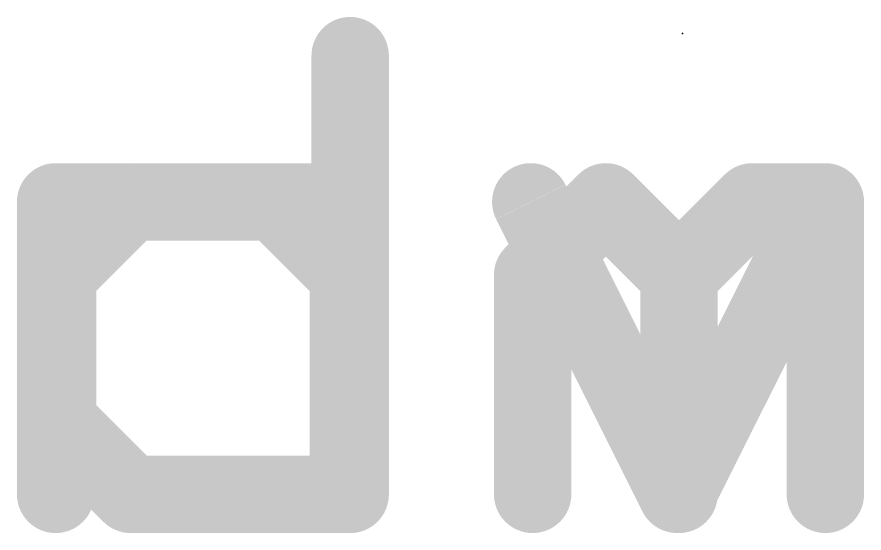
# Model space of a CAD drawing. Extents: x -34 to 73, y -25 to 33.
# Drawn here: x 5.421 to 7.089, y 20.193 to 21.21 of the extents above; entities that cross this region are included whole.
import ezdxf

# ---------------------------------------------------------------- set-up
doc = ezdxf.new("R2010")
doc.units = 0
for name, color, linetype in [('21', 41, 'CONTINUOUS'), ('22', 40, 'CONTINUOUS'), ('23', 53, 'CONTINUOUS')]:
    doc.layers.add(name, color=color, linetype=linetype)

msp = doc.modelspace()

# ---------------------------------------------------------------- linework, layer by layer
at = {"layer": '21', "const_width": 0.1524}
for points in [[(5.497, 20.2692), (5.497, 20.8454)], [(5.497, 20.8454), (5.9292, 20.8454)], [(5.9292, 20.8454), (6.0732, 20.7014)], [(6.4325, 20.8454), (6.7206, 20.2692)], [(6.7206, 20.2692), (7.0087, 20.8454)], [(6.0732, 20.7014), (6.0732, 20.2692)]]:
    msp.add_lwpolyline(points, dxfattribs=at)
at = {"layer": '21', "const_width": 0.0762}
for points in [[(5.5351, 20.8454, 1), (5.4589, 20.8454)], [(5.497, 20.8835, 1), (5.497, 20.8073)], [(5.9561, 20.8724, 1), (5.9022, 20.8185)], [(5.9292, 20.8073, 1), (5.9292, 20.8835)], [(6.4666, 20.8625, 1), (6.3984, 20.8284)], [(7.0428, 20.8284, 1), (6.9747, 20.8625)], [(6.1113, 20.7014, 1), (6.0351, 20.7014)], [(6.0463, 20.6744, 1), (6.1002, 20.7283)], [(6.6866, 20.2862, 1), (6.7547, 20.2522)], [(6.6866, 20.2522, 1), (6.7547, 20.2862)], [(5.4589, 20.2692, 1), (5.5351, 20.2692)], [(6.0351, 20.2692, 1), (6.1113, 20.2692)]]:
    msp.add_lwpolyline(points, format="xyb", dxfattribs=at)
at = {"layer": '22', "const_width": 0.1524}
for points in [[(6.0769, 21.1335), (6.0769, 20.2692)], [(5.5007, 20.7014), (5.6448, 20.8454)], [(5.6448, 20.8454), (6.0769, 20.8454)], [(6.5803, 20.8454), (6.4362, 20.7014)], [(6.7243, 20.7014), (6.5803, 20.8454)], [(6.8684, 20.8454), (6.7243, 20.7014)], [(7.0125, 20.8454), (6.8684, 20.8454)], [(7.0125, 20.2692), (7.0125, 20.8454)], [(5.5007, 20.4133), (5.5007, 20.7014)], [(6.4362, 20.7014), (6.4362, 20.2692)], [(6.7243, 20.7014), (6.7243, 20.2692)], [(5.6448, 20.2692), (5.5007, 20.4133)], [(6.0769, 20.2692), (5.6448, 20.2692)]]:
    msp.add_lwpolyline(points, dxfattribs=at)
at = {"layer": '22', "const_width": 0.0762}
for points in [[(6.115, 21.1335, 1), (6.0388, 21.1335)], [(5.6448, 20.8835, 1), (5.6448, 20.8073)], [(5.6717, 20.8185, 1), (5.6178, 20.8724)], [(6.0769, 20.8073, 1), (6.0769, 20.8835)], [(6.6072, 20.8724, 1), (6.5533, 20.8185)], [(6.6072, 20.8185, 1), (6.5533, 20.8724)], [(6.8684, 20.8835, 1), (6.8684, 20.8073)], [(6.8953, 20.8185, 1), (6.8415, 20.8724)], [(7.0506, 20.8454, 1), (6.9744, 20.8454)], [(7.0125, 20.8073, 1), (7.0125, 20.8835)], [(5.5388, 20.7014, 1), (5.4626, 20.7014)], [(5.4738, 20.7283, 1), (5.5277, 20.6744)], [(6.4743, 20.7014, 1), (6.3981, 20.7014)], [(6.4093, 20.7283, 1), (6.4632, 20.6744)], [(6.7624, 20.7014, 1), (6.6862, 20.7014)], [(6.6974, 20.7283, 1), (6.7513, 20.6744)], [(6.6974, 20.6744, 1), (6.7513, 20.7283)], [(5.5277, 20.4402, 1), (5.4738, 20.3863)], [(5.4626, 20.4133, 1), (5.5388, 20.4133)], [(5.6448, 20.3073, 1), (5.6448, 20.2311)], [(5.6178, 20.2423, 1), (5.6717, 20.2961)], [(6.0769, 20.2311, 1), (6.0769, 20.3073)], [(6.0388, 20.2692, 1), (6.115, 20.2692)], [(6.3981, 20.2692, 1), (6.4743, 20.2692)], [(6.6862, 20.2692, 1), (6.7624, 20.2692)], [(6.9744, 20.2692, 1), (7.0506, 20.2692)]]:
    msp.add_lwpolyline(points, format="xyb", dxfattribs=at)
at = {"layer": '23'}
msp.add_point((6.731, 21.1773), dxfattribs=at)

doc.saveas('drawing.dxf')
